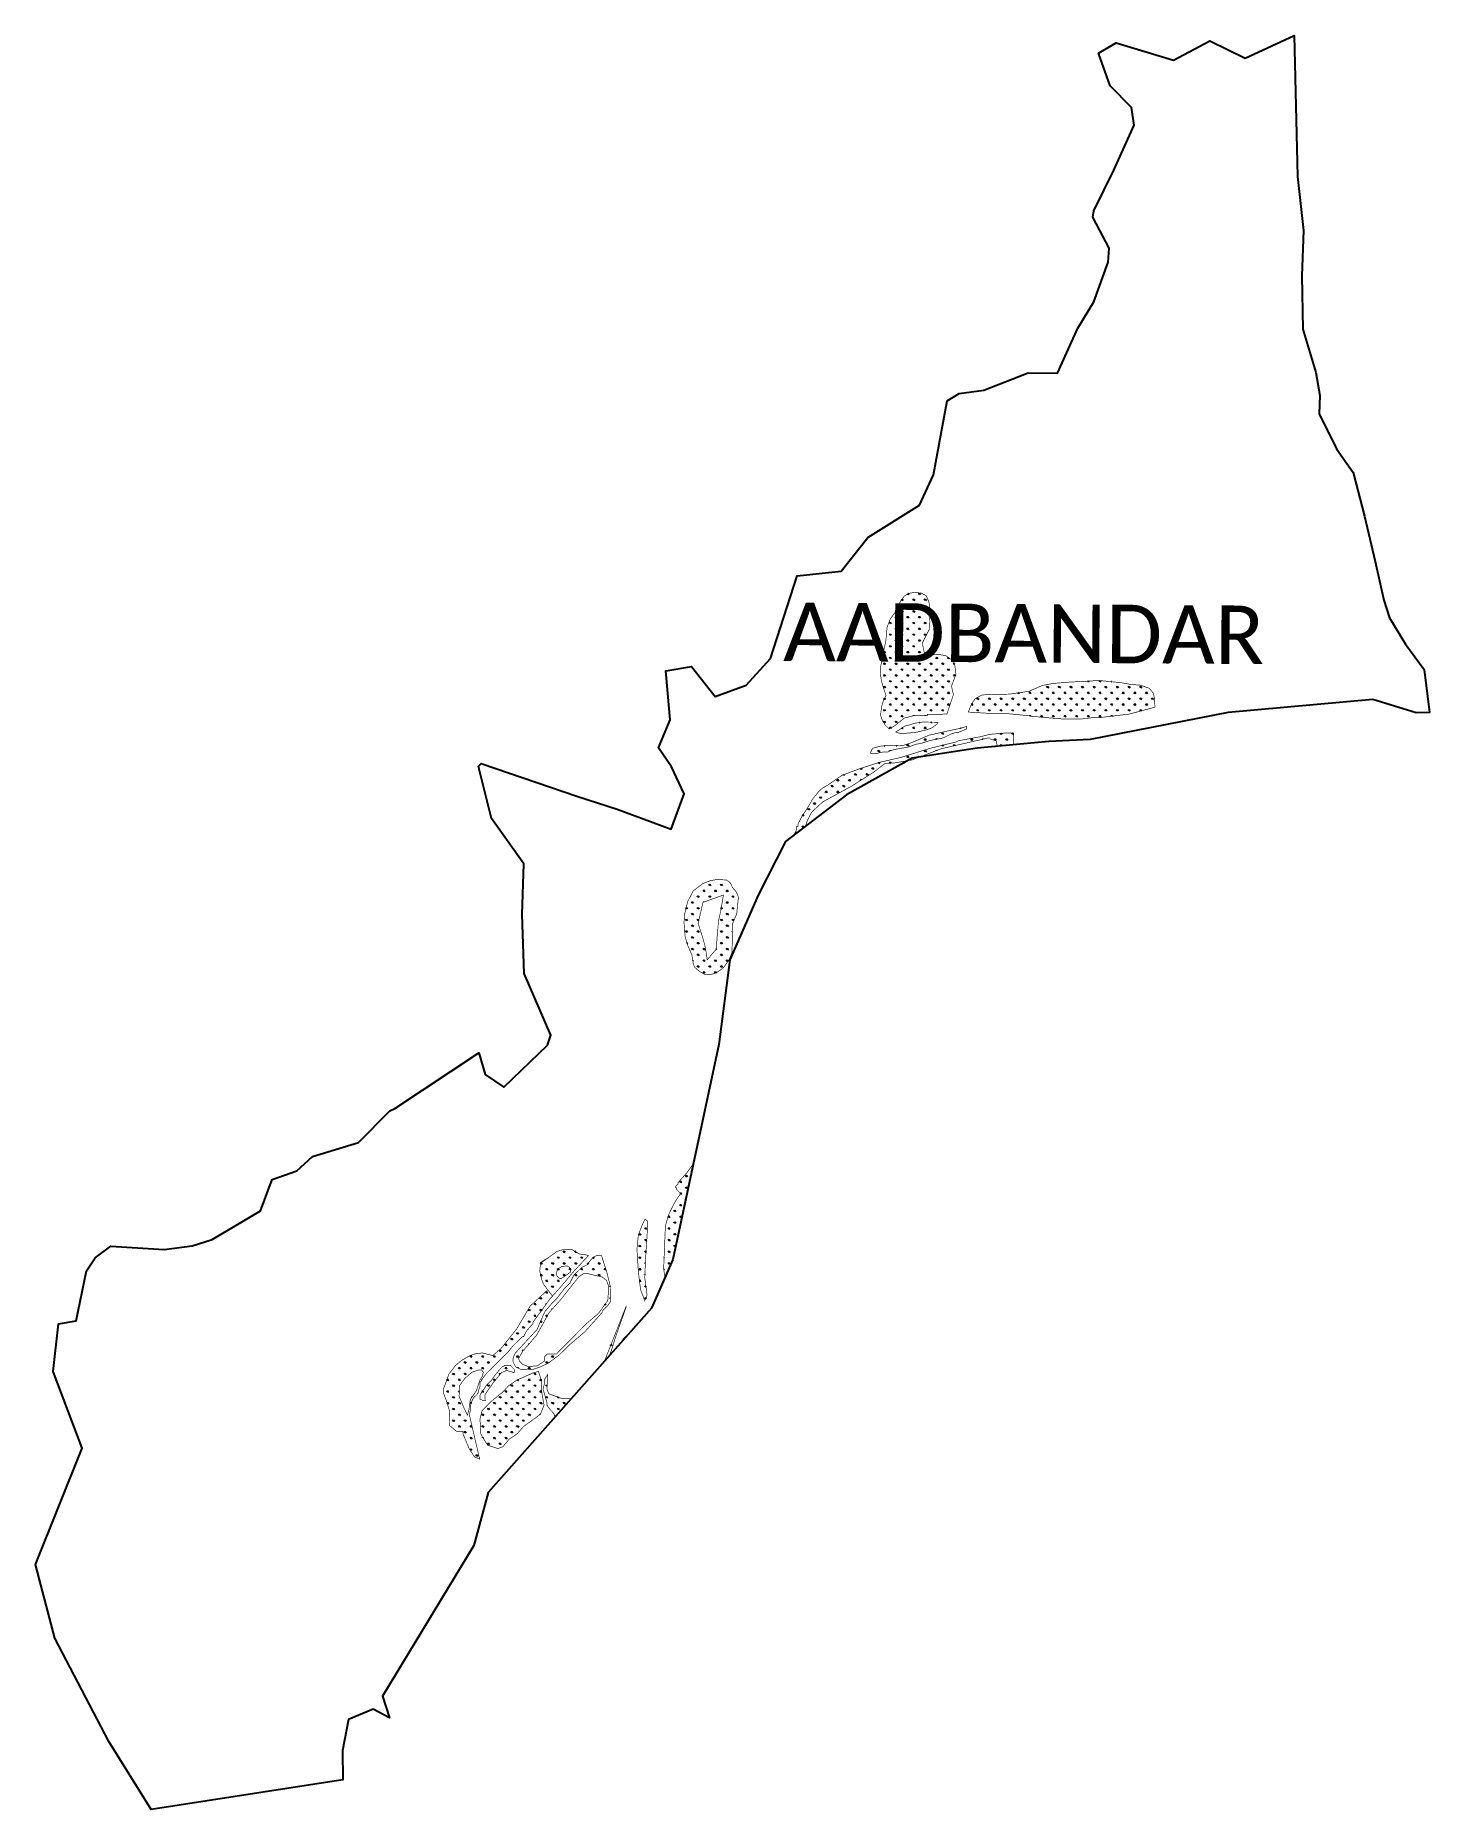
# Model space of a CAD drawing. Header units: metres. Extents: x 331806 to 336105, y 1791549 to 1797022.
import ezdxf

# ---------------------------------------------------------------- set-up
doc = ezdxf.new("R2010")
doc.units = ezdxf.units.M
doc.layers.add('MANGROOVES BUFFER ZONE', color=120, linetype='Continuous')
doc.layers.add('VILLAGE NAME', color=250, linetype='Continuous')

msp = doc.modelspace()

# ---------------------------------------------------------------- hatches: boundary and pattern name
at = {"layer": 'MANGROOVES BUFFER ZONE'}
h = msp.add_hatch(dxfattribs=at)
h.set_pattern_fill('GRASS', color=256)
h.paths.add_polyline_path([(334556.5, 1794923.5), (334556.5, 1794927.6), (334597, 1794927.3), (334617, 1794928.7), (334636.9, 1794988.3), (334630.9, 1795013.7), (334644.7, 1795051.5), (334640.8, 1795080.7), (334629.5, 1795097.1), (334613.2, 1795108.5), (334587, 1795112.8), (334568.5, 1795109.9), (334550.8, 1795100.4), (334540.9, 1795146.7), (334563, 1795190.8), (334564.2, 1795211.7), (334563.1, 1795265.5), (334559.9, 1795277.4), (334553.2, 1795292.9), (334537.8, 1795301.6), (334515.8, 1795303.4), (334497.6, 1795300.2), (334485.1, 1795292.1), (334476.9, 1795280.8), (334465.9, 1795263.8), (334456.9, 1795241.9), (334441.8, 1795220.8), (334432.4, 1795196.3), (334428.7, 1795155.6), (334418.6, 1795107.7), (334413, 1795077.2), (334411.8, 1795050.7), (334414.7, 1795031.4), (334422.1, 1795005.6), (334429, 1794985.6), (334421.1, 1794970.4), (334415.5, 1794951.8), (334412.1, 1794924.7), (334417.2, 1794909.2), (334426.8, 1794893.9), (334438.9, 1794882.1), (334455.2, 1794891.7), (334486.6, 1794916.5), (334516, 1794923.7)])
h = msp.add_hatch(dxfattribs=at)
h.set_pattern_fill('GRASS', color=256)
h.paths.add_polyline_path([(334809.7, 1794989.7), (334755.6, 1794988.7), (334724.6, 1794987.1), (334703.2, 1794975), (334691.3, 1794956.3), (334682.9, 1794934.4), (334742.8, 1794930.6), (334795.4, 1794930.3), (334839.9, 1794926), (334905.8, 1794918.7), (334973.4, 1794913.1), (335030.1, 1794912.8), (335062.5, 1794916.7), (335082.7, 1794916.6), (335179.9, 1794928.2), (335252.9, 1794948), (335258.3, 1794949.8), (335257.1, 1794976.3), (335253.2, 1794992.9), (335240.6, 1795007.8), (335212.7, 1795017.6), (335183.5, 1795019.5), (335154.3, 1795024.9), (335086.7, 1795031.8), (334992.7, 1795026.6), (334943.8, 1795022.5), (334911.5, 1795016.6), (334869.9, 1794998.5)])
h = msp.add_hatch(dxfattribs=at)
h.set_pattern_fill('GRASS', color=256)
h.paths.add_polyline_path([(334641.2, 1794870.4), (334649.3, 1794870.4), (334677.7, 1794882.4), (334677.8, 1794886.4), (334677.8, 1794889.9), (334651.5, 1794882.7), (334621.5, 1794876.4), (334593.7, 1794870.3), (334561.6, 1794863), (334534.3, 1794851.3), (334506, 1794839.3), (334479.8, 1794830.8), (334469, 1794830.1), (334447.4, 1794831.5), (334433.1, 1794831.6), (334409.7, 1794828.8), (334390, 1794823.2), (334385.9, 1794819.2), (334381.8, 1794811.1), (334381.8, 1794807.1), (334394, 1794807), (334398, 1794807), (334402.1, 1794807), (334418.3, 1794810.9), (334434.5, 1794810.8), (334442.6, 1794814.8), (334454.7, 1794818.8), (334499.3, 1794826.7), (334519.6, 1794834.7), (334539.9, 1794838.6), (334564.2, 1794846.6), (334584.5, 1794850.5), (334604.7, 1794854.4), (334621, 1794862.4), (334629.1, 1794866.4)])
h = msp.add_hatch(dxfattribs=at)
h.set_pattern_fill('GRASS', color=256)
h.paths.add_polyline_path([(334586.6, 1794897.8), (334588.8, 1794903.1), (334572.6, 1794903.2), (334564.5, 1794903.2), (334552.4, 1794903.3), (334540.2, 1794903.4), (334515.9, 1794899.5), (334503.7, 1794895.5), (334487.5, 1794891.5), (334475.3, 1794883.5), (334463.2, 1794875.5), (334459.4, 1794873), (334471.4, 1794868.9), (334496.4, 1794869.3), (334522.3, 1794872.3), (334553.3, 1794879.2), (334572.2, 1794886.3)])
h = msp.add_hatch(dxfattribs=at)
h.set_pattern_fill('GRASS', color=256)
h.paths.add_polyline_path([(334822.8, 1794869.4), (334795, 1794869.6), (334750.5, 1794865.8), (334718.1, 1794857.9), (334653.2, 1794846.1), (334645.1, 1794842.1), (334564.1, 1794822.3), (334474.9, 1794794.4), (334406, 1794778.6), (334345.1, 1794758.7), (334292.4, 1794738.8), (334251.8, 1794710.6), (334231.5, 1794698.6), (334219.2, 1794686.5), (334202.9, 1794666.4), (334186.6, 1794638.1), (334170.3, 1794613.9), (334158, 1794589.7), (334157.9, 1794581.6), (334153.9, 1794581.6), (334153.9, 1794573.5), (334149.8, 1794565.5), (334145.7, 1794557.4), (334145.7, 1794555.4), (334180.3, 1794581.8), (334187.1, 1794601.4), (334199.3, 1794625), (334233.9, 1794657.2), (334323.1, 1794705.9), (334388.4, 1794747.3), (334425, 1794775.1), (334455.7, 1794777.5), (334494.7, 1794784.2), (334509.3, 1794792.5), (334534.1, 1794796.2), (334599.5, 1794821.3), (334747.4, 1794855.1), (334752.3, 1794850.2), (334768.4, 1794845.8), (334772.5, 1794829), (334823, 1794833.8)])
h = msp.add_hatch(dxfattribs=at)
h.set_pattern_fill('GRASS', color=256)
h.paths.add_polyline_path([(333954.1, 1794193), (333956, 1794282.3), (333968.5, 1794311.6), (333973.8, 1794362.8), (333967.7, 1794378.8), (333959.8, 1794388.4), (333958.5, 1794388.4), (333958.5, 1794388.8), (333956.5, 1794392.5), (333956.5, 1794392.5), (333954.5, 1794392.5), (333954.5, 1794396.1), (333947.6, 1794408.8), (333937, 1794416.5), (333918.5, 1794417), (333901.8, 1794416.9), (333886.4, 1794413.9), (333864, 1794405.2), (333834.6, 1794382.7), (333817.1, 1794349.3), (333808.3, 1794312.3), (333806, 1794285.3), (333809.2, 1794243.4), (333815.1, 1794220.2), (333830.1, 1794185.7), (333834.4, 1794159.3), (333838.6, 1794147.2), (333854.9, 1794133.3), (333870.3, 1794125.1), (333882.2, 1794123.9), (333900.7, 1794127.6), (333912.9, 1794134.4), (333928.9, 1794147.1), (333944.7, 1794169.9)])
h.paths.add_polyline_path([(333905.4, 1794202.6), (333877.4, 1794170), (333875.5, 1794186.1), (333870.9, 1794211.8), (333864.1, 1794237), (333849.5, 1794282.8), (333864.6, 1794347.4), (333927.6, 1794369.9), (333920.5, 1794326.9), (333912.7, 1794291.6), (333908.6, 1794247.1)], flags=16)
h = msp.add_hatch(dxfattribs=at)
h.set_pattern_fill('GRASS', color=256)
h.paths.add_polyline_path([(333771.4, 1793245.6), (333834.3, 1793540.5), (333816.1, 1793514.7), (333787.6, 1793482.5), (333787.5, 1793478.4), (333779.9, 1793470.9), (333783.8, 1793461.1), (333796, 1793448.7), (333787.7, 1793438.3), (333774, 1793415.3), (333758.2, 1793382.9), (333748.6, 1793349.1), (333743.3, 1793219.8), (333746.4, 1793191.8), (333745.6, 1793186.4)])
h = msp.add_hatch(dxfattribs=at)
h.set_pattern_fill('GRASS', color=256)
h.paths.add_polyline_path([(333692.1, 1793320.1), (333694.4, 1793363.4), (333686, 1793370.1), (333677.6, 1793353.5), (333665.2, 1793321.2), (333660.9, 1793276.7), (333664.7, 1793216), (333668.5, 1793179.5), (333672.4, 1793151.2), (333680.4, 1793130.9), (333684.4, 1793118.7), (333689, 1793125.1), (333691.9, 1793135.5), (333689.6, 1793154.4), (333685, 1793189), (333687.3, 1793245.8)])
h = msp.add_hatch(dxfattribs=at)
h.set_pattern_fill('GRASS', color=256)
h.paths.add_polyline_path([(333229.9, 1792926.9), (333238.1, 1792934.9), (333262.5, 1792959.1), (333278.8, 1792979.3), (333307.3, 1793007.4), (333311.3, 1793007.4), (333319.5, 1793023.6), (333339.9, 1793047.7), (333339.9, 1793051.8), (333352.2, 1793067.9), (333392.9, 1793124.4), (333425.5, 1793160.6), (333466.3, 1793209), (333511.1, 1793257.3), (333503.7, 1793259.7), (333482.2, 1793262.6), (333473.1, 1793269), (333460.4, 1793275.8), (333434.6, 1793276.3), (333414.3, 1793270.5), (333390.4, 1793253.1), (333364, 1793236.7), (333361.1, 1793210.2), (333366.9, 1793184.2), (333373, 1793168.8), (333385.8, 1793151.9), (333331.5, 1793101.6), (333290.2, 1793031.7), (333242.3, 1792971.4), (333216.2, 1792949.1), (333184.1, 1792957.1), (333160.8, 1792954.1), (333143.9, 1792947.9), (333119.4, 1792933.8), (333100.4, 1792917.4), (333080.9, 1792891.9), (333074.5, 1792873.5), (333063.8, 1792845.2), (333064.5, 1792832.4), (333073.4, 1792808.8), (333082.3, 1792780.4), (333082.5, 1792752.1), (333083.2, 1792733.2), (333104.4, 1792715.4), (333124.5, 1792715.6), (333124, 1792708.6), (333143.1, 1792662.4), (333159.5, 1792636.7), (333175.7, 1792629.6), (333148, 1792749.2), (333144, 1792765.4), (333148.2, 1792785.7), (333148.3, 1792797.8), (333152.4, 1792809.9), (333156.5, 1792818), (333160.5, 1792822), (333168.7, 1792830.1), (333172.8, 1792838.1), (333172.8, 1792842.2), (333176.9, 1792854.3), (333177, 1792866.5), (333181.1, 1792870.5), (333185.1, 1792878.6), (333197.4, 1792894.7), (333217.7, 1792914.8)])
h.paths.add_polyline_path([(333182.2, 1792904.2), (333187.1, 1792897.6), (333184.4, 1792886), (333176.4, 1792872.7), (333165.7, 1792840.7), (333157.3, 1792828.2), (333150.6, 1792820.7), (333146.6, 1792809.5), (333142.6, 1792782), (333138.1, 1792765.1), (333127, 1792788.6), (333112.3, 1792823.8), (333114.6, 1792857.5), (333129.7, 1792878), (333151, 1792897.1), (333170.2, 1792904.2)], flags=16)
h.paths.add_polyline_path([(333419.8, 1793188.8), (333414.4, 1793194.6), (333412.2, 1793201.8), (333416.2, 1793216), (333429.6, 1793224.1), (333447, 1793225.8), (333454.6, 1793219.1), (333455.5, 1793206.2), (333426.5, 1793185.7)], flags=16)
h = msp.add_hatch(dxfattribs=at)
h.set_pattern_fill('GRASS', color=256)
h.paths.add_polyline_path([(333425.5, 1793160.6), (333466.3, 1793209), (333511.1, 1793257.3), (333503.7, 1793259.7), (333482.2, 1793262.6), (333473.1, 1793269), (333460.4, 1793275.8), (333434.6, 1793276.3), (333414.3, 1793270.5), (333363.7, 1793233.8), (333361.1, 1793210.2), (333366.9, 1793184.2), (333373, 1793168.8), (333400.4, 1793132.6)])
h.paths.add_polyline_path([(333150.6, 1792820.7), (333148.8, 1792815.8), (333157.3, 1792828.2)], flags=17)
h = msp.add_hatch(dxfattribs=at)
h.set_pattern_fill('GRASS', color=256)
h.paths.add_polyline_path([(333543.8, 1793070.9), (333554.6, 1793083.8), (333554.7, 1793087), (333570.9, 1793103.1), (333579.1, 1793115.2), (333579.3, 1793159.8), (333567.5, 1793208.4), (333551.5, 1793257.1), (333535.4, 1793257.2), (333527.2, 1793253.2), (333519.1, 1793245.1), (333506.9, 1793229), (333490.6, 1793221), (333466.2, 1793196.8), (333462.1, 1793188.8), (333453.9, 1793172.6), (333437.7, 1793156.5), (333413.2, 1793124.3), (333396.9, 1793108.1), (333376.5, 1793084), (333352.9, 1793029.7), (333285.4, 1792956.3), (333282.7, 1792950.9), (333278.6, 1792938.8), (333278.5, 1792930.7), (333286.5, 1792914.4), (333302.7, 1792906.2), (333339.1, 1792906), (333363.4, 1792914), (333387.8, 1792926), (333420.3, 1792950.1), (333452.9, 1792982.3), (333500.3, 1793022.6)])
h.paths.add_polyline_path([(333353, 1792917), (333376.2, 1792932.4), (333376.6, 1792945.9), (333384.3, 1792953.6), (333412.4, 1792953.6), (333505.9, 1793048.4), (333542.3, 1793079.3), (333570.9, 1793118.9), (333574.1, 1793162.2), (333566.8, 1793180.8), (333554.1, 1793191.3), (333507.3, 1793202.2), (333497.7, 1793203.1), (333481.3, 1793191.7), (333424.9, 1793120.6), (333390.3, 1793082), (333351.2, 1793011.5), (333308.4, 1792962.4), (333295.7, 1792939.7), (333298.9, 1792931.1), (333309.8, 1792921.1), (333325.2, 1792915.6)], flags=16)
h = msp.add_hatch(dxfattribs=at)
h.set_pattern_fill('GRASS', color=256)
h.paths.add_polyline_path([(333411.8, 1792763.3), (333458.5, 1792816), (333427.1, 1792817.2), (333389.1, 1792831.1), (333383.2, 1792845.8), (333385.8, 1792890.9), (333379.5, 1792881.5), (333375.4, 1792873.5), (333375.3, 1792861.3), (333371.2, 1792845.1), (333375.1, 1792833), (333383.1, 1792804.6), (333383, 1792796.5), (333395.1, 1792780.2), (333403.1, 1792772.1), (333407.1, 1792764), (333411.2, 1792764)])
h.paths.add_polyline_path([(333560.8, 1792931.6), (333575.1, 1792947.7), (333582.3, 1792965.4), (333594.7, 1793005.8), (333627.6, 1793098.8), (333627.6, 1793101.3)])
h = msp.add_hatch(dxfattribs=at)
h.set_pattern_fill('GRASS', color=256)
h.paths.add_polyline_path([(333274.4, 1792914.5), (333270.4, 1792918.6), (333266.3, 1792918.6), (333258.2, 1792918.6), (333254.2, 1792918.7), (333246.1, 1792914.7), (333237.9, 1792906.6), (333221.6, 1792886.5), (333213.5, 1792874.4), (333197.2, 1792858.3), (333180.9, 1792834.1), (333176.8, 1792826), (333176.7, 1792821.9), (333176.7, 1792817.9), (333176.7, 1792813.8), (333180.7, 1792813.8), (333184.8, 1792809.7), (333192.9, 1792809.7), (333192, 1792827.9), (333217.6, 1792865.7), (333243.7, 1792896.7), (333259.1, 1792903), (333273.5, 1792899.4), (333280.4, 1792896.3), (333282.4, 1792898.3), (333282.5, 1792906.4)])
h = msp.add_hatch(dxfattribs=at)
h.set_pattern_fill('GRASS', color=256)
h.paths.add_polyline_path([(333367.1, 1792837.1), (333367.2, 1792869.5), (333357.2, 1792900.1), (333338.9, 1792894.9), (333291, 1792873.5), (333264.8, 1792855.6), (333246.3, 1792835.8), (333213.3, 1792809.2), (333183.5, 1792779.8), (333176.8, 1792753.7), (333179.5, 1792706.3), (333199.8, 1792672.9), (333231.9, 1792662.1), (333247.7, 1792667.9), (333266.6, 1792691), (333291.9, 1792708.1), (333311.3, 1792730.2), (333363.2, 1792767.8), (333374.3, 1792796.1)])

# ---------------------------------------------------------------- linework, layer by layer
at = {"color": 3}
msp.add_lwpolyline([(335083.8, 1796966.9), (335139.1, 1796998.7), (335316, 1796945.7), (335427.4, 1797005.6), (335536.6, 1796951.3), (335688.2, 1797021.7), (335697.5, 1796586.3), (335716.3, 1796420), (335711.1, 1796280.4), (335714.7, 1796115.9), (335754.1, 1795982), (335766.7, 1795910.7), (335764.5, 1795854.8), (335818.2, 1795746.2), (335869.3, 1795673.5), (335905.1, 1795538.5), (335937.4, 1795398.5), (335964.2, 1795279.1), (335981.2, 1795225.4), (336030.8, 1795144.1), (336088.7, 1795065.9), (336105.1, 1794933.5), (336064.2, 1794932.5), (335930.2, 1794973.1), (335483.9, 1794932.8), (335058.9, 1794850.2), (334930.7, 1794844), (334709.6, 1794823), (334509.3, 1794792.5), (334307.6, 1794678.7), (334118.9, 1794535), (334035.2, 1794369.5), (333947.1, 1794169.9), (333913, 1793909), (333771.4, 1793245.6), (333706, 1793095.5), (333202, 1792526.3), (333157.8, 1792363.5), (332875.7, 1791898), (332898.1, 1791831.7), (332847, 1791857.8), (332771.5, 1791826.3), (332752.4, 1791730.9), (332754, 1791640), (332162.8, 1791548.5), (332032.6, 1791758.3), (331865.6, 1792077.1), (331806, 1792304.8), (331950.4, 1792663.6), (331860, 1792899.7), (331877.4, 1793046.7), (331931.8, 1793056.1), (331963.5, 1793210.8), (331989.9, 1793250.7), (332037.9, 1793286.8), (332202.9, 1793276.1), (332288.7, 1793287.1), (332350.5, 1793307.1), (332500.4, 1793395.8), (332536.2, 1793492.3), (332611.9, 1793519), (332660.8, 1793563.6), (332802.3, 1793606.1), (332898.8, 1793704.6), (332914.7, 1793711.6), (333173, 1793882.7), (333193.1, 1793815.9), (333250.5, 1793776.9), (333385.5, 1793906.8), (333395.4, 1793937.7), (333312.6, 1794128.3), (333306.6, 1794309.8), (333312.3, 1794466.5), (333212.8, 1794605.6), (333172.7, 1794766.7), (333180.7, 1794775.3), (333479, 1794673.6), (333599.6, 1794634.5), (333766.4, 1794573.5), (333806.7, 1794682.2), (333767.2, 1794765.3), (333727.6, 1794823.9), (333762.9, 1794910.1), (333750.2, 1795061.5), (333829.2, 1795074.7), (333902.6, 1794982.1), (333997.3, 1795017.5), (334072.5, 1795099.5), (334155, 1795355.1), (334290.2, 1795369.2), (334372.9, 1795472.6), (334532.4, 1795572.7), (334575.9, 1795666.5), (334618, 1795895), (334654.4, 1795917), (334730.7, 1795927.8), (334866.9, 1795980.6), (334958.1, 1795979.6), (335021, 1796118.5), (335069.9, 1796200.5), (335114.1, 1796322.2), (335117, 1796365.6), (335067, 1796461.7), (335069.6, 1796480.5), (335131.4, 1796606.1), (335194.6, 1796745.1), (335185.6, 1796799.1), (335120.2, 1796866.8), (335083.8, 1796966.9)], dxfattribs=at)
at = {"layer": 'MANGROOVES BUFFER ZONE', "const_width": 2}
for points in [[(334556.5, 1794923.5), (334556.5, 1794927.6), (334597, 1794927.3), (334617, 1794928.7), (334636.9, 1794988.3), (334630.9, 1795013.7), (334644.7, 1795051.5), (334640.8, 1795080.7), (334629.5, 1795097.1), (334613.2, 1795108.5), (334587, 1795112.8), (334568.5, 1795109.9), (334550.8, 1795100.4), (334540.9, 1795146.7), (334563, 1795190.8), (334564.2, 1795211.7), (334563.1, 1795265.5), (334559.9, 1795277.4), (334553.2, 1795292.9), (334537.8, 1795301.6), (334515.8, 1795303.4), (334497.6, 1795300.2), (334485.1, 1795292.1), (334476.9, 1795280.8), (334465.9, 1795263.8), (334456.9, 1795241.9), (334441.8, 1795220.8), (334432.4, 1795196.3), (334428.7, 1795155.6), (334418.6, 1795107.7), (334413, 1795077.2), (334411.8, 1795050.7), (334414.7, 1795031.4), (334422.1, 1795005.6), (334429, 1794985.6), (334421.1, 1794970.4), (334415.5, 1794951.8), (334412.1, 1794924.7), (334417.2, 1794909.2), (334426.8, 1794893.9), (334438.9, 1794882.1), (334455.2, 1794891.7), (334486.6, 1794916.5), (334516, 1794923.7), (334556.5, 1794923.5)], [(334809.7, 1794989.7), (334755.6, 1794988.7), (334724.6, 1794987.1), (334703.2, 1794975), (334691.3, 1794956.3), (334682.9, 1794934.4), (334742.8, 1794930.6), (334795.4, 1794930.3), (334839.9, 1794926), (334905.8, 1794918.7), (334973.4, 1794913.1), (335030.1, 1794912.8), (335062.5, 1794916.7), (335082.7, 1794916.6), (335179.9, 1794928.2), (335252.9, 1794948), (335258.3, 1794949.8), (335257.1, 1794976.3), (335253.2, 1794992.9), (335240.6, 1795007.8), (335212.7, 1795017.6), (335183.5, 1795019.5), (335154.3, 1795024.9), (335086.7, 1795031.8), (334992.7, 1795026.6), (334943.8, 1795022.5), (334911.5, 1795016.6), (334869.9, 1794998.5), (334809.7, 1794989.7)], [(334641.2, 1794870.4), (334649.3, 1794870.4), (334677.7, 1794882.4), (334677.8, 1794886.4), (334677.8, 1794889.9), (334651.5, 1794882.7), (334621.5, 1794876.4), (334593.7, 1794870.3), (334561.6, 1794863), (334534.3, 1794851.3), (334506, 1794839.3), (334479.8, 1794830.8), (334469, 1794830.1), (334447.4, 1794831.5), (334433.1, 1794831.6), (334409.7, 1794828.8), (334390, 1794823.2), (334385.9, 1794819.2), (334381.8, 1794811.1), (334381.8, 1794807.1), (334394, 1794807), (334398, 1794807), (334402.1, 1794807), (334418.3, 1794810.9), (334434.5, 1794810.8), (334442.6, 1794814.8), (334454.7, 1794818.8), (334499.3, 1794826.7), (334519.6, 1794834.7), (334539.9, 1794838.6), (334564.2, 1794846.6), (334584.5, 1794850.5), (334604.7, 1794854.4), (334621, 1794862.4), (334629.1, 1794866.4), (334641.2, 1794870.4)], [(334586.6, 1794897.8), (334588.8, 1794903.1), (334572.6, 1794903.2), (334564.5, 1794903.2), (334552.4, 1794903.3), (334540.2, 1794903.4), (334515.9, 1794899.5), (334503.7, 1794895.5), (334487.5, 1794891.5), (334475.3, 1794883.5), (334463.2, 1794875.5), (334459.4, 1794873), (334471.4, 1794868.9), (334496.4, 1794869.3), (334522.3, 1794872.3), (334553.3, 1794879.2), (334572.2, 1794886.3), (334586.6, 1794897.8)], [(333954.1, 1794193), (333956, 1794282.3), (333968.5, 1794311.6), (333973.8, 1794362.8), (333967.7, 1794378.8), (333959.8, 1794388.4), (333958.5, 1794388.4), (333958.5, 1794388.8), (333956.5, 1794392.5), (333956.5, 1794392.5), (333954.5, 1794392.5), (333954.5, 1794396.1), (333947.6, 1794408.8), (333937, 1794416.5), (333918.5, 1794417), (333901.8, 1794416.9), (333886.4, 1794413.9), (333864, 1794405.2), (333834.6, 1794382.7), (333817.1, 1794349.3), (333808.3, 1794312.3), (333806, 1794285.3), (333809.2, 1794243.4), (333815.1, 1794220.2), (333830.1, 1794185.7), (333834.4, 1794159.3), (333838.6, 1794147.2), (333854.9, 1794133.3), (333870.3, 1794125.1), (333882.2, 1794123.9), (333900.7, 1794127.6), (333912.9, 1794134.4), (333928.9, 1794147.1), (333944.7, 1794169.9), (333954.1, 1794193)], [(333905.4, 1794202.6), (333877.4, 1794170), (333875.5, 1794186.1), (333870.9, 1794211.8), (333864.1, 1794237), (333849.5, 1794282.8), (333864.6, 1794347.4), (333927.6, 1794369.9), (333920.5, 1794326.9), (333912.7, 1794291.6), (333908.6, 1794247.1), (333905.4, 1794202.6)], [(333692.1, 1793320.1), (333694.4, 1793363.4), (333686, 1793370.1), (333677.6, 1793353.5), (333665.2, 1793321.2), (333660.9, 1793276.7), (333664.7, 1793216), (333668.5, 1793179.5), (333672.4, 1793151.2), (333680.4, 1793130.9), (333684.4, 1793118.7), (333689, 1793125.1), (333691.9, 1793135.5), (333689.6, 1793154.4), (333685, 1793189), (333687.3, 1793245.8), (333692.1, 1793320.1)], [(333229.9, 1792926.9), (333238.1, 1792934.9), (333262.5, 1792959.1), (333278.8, 1792979.3), (333307.3, 1793007.4), (333311.3, 1793007.4), (333319.5, 1793023.6), (333339.9, 1793047.7), (333339.9, 1793051.8), (333352.2, 1793067.9), (333392.9, 1793124.4), (333425.5, 1793160.6), (333466.3, 1793209), (333511.1, 1793257.3), (333503.7, 1793259.7), (333482.2, 1793262.6), (333473.1, 1793269), (333460.4, 1793275.8), (333434.6, 1793276.3), (333414.3, 1793270.5), (333390.4, 1793253.1), (333364, 1793236.7), (333361.1, 1793210.2), (333366.9, 1793184.2), (333373, 1793168.8), (333385.8, 1793151.9), (333331.5, 1793101.6), (333290.2, 1793031.7), (333242.3, 1792971.4), (333216.2, 1792949.1), (333184.1, 1792957.1), (333160.8, 1792954.1), (333143.9, 1792947.9), (333119.4, 1792933.8), (333100.4, 1792917.4), (333080.9, 1792891.9), (333074.5, 1792873.5), (333063.8, 1792845.2), (333064.5, 1792832.4), (333073.4, 1792808.8), (333082.3, 1792780.4), (333082.5, 1792752.1), (333083.2, 1792733.2), (333104.4, 1792715.4), (333124.5, 1792715.6), (333124, 1792708.6), (333143.1, 1792662.4), (333159.5, 1792636.7), (333175.7, 1792629.6), (333148, 1792749.2), (333144, 1792765.4), (333148.2, 1792785.7), (333148.3, 1792797.8), (333152.4, 1792809.9), (333156.5, 1792818), (333160.5, 1792822), (333168.7, 1792830.1), (333172.8, 1792838.1), (333172.8, 1792842.2), (333176.9, 1792854.3), (333177, 1792866.5), (333181.1, 1792870.5), (333185.1, 1792878.6), (333197.4, 1792894.7), (333217.7, 1792914.8), (333229.9, 1792926.9)], [(333543.8, 1793070.9), (333554.6, 1793083.8), (333554.7, 1793087), (333570.9, 1793103.1), (333579.1, 1793115.2), (333579.3, 1793159.8), (333567.5, 1793208.4), (333551.5, 1793257.1), (333535.4, 1793257.2), (333527.2, 1793253.2), (333519.1, 1793245.1), (333506.9, 1793229), (333490.6, 1793221), (333466.2, 1793196.8), (333462.1, 1793188.8), (333453.9, 1793172.6), (333437.7, 1793156.5), (333413.2, 1793124.3), (333396.9, 1793108.1), (333376.5, 1793084), (333352.9, 1793029.7), (333285.4, 1792956.3), (333282.7, 1792950.9), (333278.6, 1792938.8), (333278.5, 1792930.7), (333286.5, 1792914.4), (333302.7, 1792906.2), (333339.1, 1792906), (333363.4, 1792914), (333387.8, 1792926), (333420.3, 1792950.1), (333452.9, 1792982.3), (333500.3, 1793022.6), (333543.8, 1793070.9)], [(333425.5, 1793160.6), (333466.3, 1793209), (333511.1, 1793257.3), (333503.7, 1793259.7), (333482.2, 1793262.6), (333473.1, 1793269), (333460.4, 1793275.8), (333434.6, 1793276.3), (333414.3, 1793270.5), (333363.7, 1793233.8), (333361.1, 1793210.2), (333366.9, 1793184.2), (333373, 1793168.8), (333400.4, 1793132.6), (333425.5, 1793160.6)], [(333353, 1792917), (333376.2, 1792932.4), (333376.6, 1792945.9), (333384.3, 1792953.6), (333412.4, 1792953.6), (333505.9, 1793048.4), (333542.3, 1793079.3), (333570.9, 1793118.9), (333574.1, 1793162.2), (333566.8, 1793180.8), (333554.1, 1793191.3), (333507.3, 1793202.2), (333497.7, 1793203.1), (333481.3, 1793191.7), (333424.9, 1793120.6), (333390.3, 1793082), (333351.2, 1793011.5), (333308.4, 1792962.4), (333295.7, 1792939.7), (333298.9, 1792931.1), (333309.8, 1792921.1), (333325.2, 1792915.6), (333353, 1792917)], [(333419.8, 1793188.8), (333414.4, 1793194.6), (333412.2, 1793201.8), (333416.2, 1793216), (333429.6, 1793224.1), (333447, 1793225.8), (333454.6, 1793219.1), (333455.5, 1793206.2), (333426.5, 1793185.7), (333419.8, 1793188.8)], [(333274.4, 1792914.5), (333270.4, 1792918.6), (333266.3, 1792918.6), (333258.2, 1792918.6), (333254.2, 1792918.7), (333246.1, 1792914.7), (333237.9, 1792906.6), (333221.6, 1792886.5), (333213.5, 1792874.4), (333197.2, 1792858.3), (333180.9, 1792834.1), (333176.8, 1792826), (333176.7, 1792821.9), (333176.7, 1792817.9), (333176.7, 1792813.8), (333180.7, 1792813.8), (333184.8, 1792809.7), (333192.9, 1792809.7), (333192, 1792827.9), (333217.6, 1792865.7), (333243.7, 1792896.7), (333259.1, 1792903), (333273.5, 1792899.4), (333280.4, 1792896.3), (333282.4, 1792898.3), (333282.5, 1792906.4), (333274.4, 1792914.5)], [(333182.2, 1792904.2), (333187.1, 1792897.6), (333184.4, 1792886), (333176.4, 1792872.7), (333165.7, 1792840.7), (333157.3, 1792828.2), (333150.6, 1792820.7), (333146.6, 1792809.5), (333142.6, 1792782), (333138.1, 1792765.1), (333127, 1792788.6), (333112.3, 1792823.8), (333114.6, 1792857.5), (333129.7, 1792878), (333151, 1792897.1), (333170.2, 1792904.2), (333182.2, 1792904.2)], [(333367.1, 1792837.1), (333367.2, 1792869.5), (333357.2, 1792900.1), (333338.9, 1792894.9), (333291, 1792873.5), (333264.8, 1792855.6), (333246.3, 1792835.8), (333213.3, 1792809.2), (333183.5, 1792779.8), (333176.8, 1792753.7), (333179.5, 1792706.3), (333199.8, 1792672.9), (333231.9, 1792662.1), (333247.7, 1792667.9), (333266.6, 1792691), (333291.9, 1792708.1), (333311.3, 1792730.2), (333363.2, 1792767.8), (333374.3, 1792796.1), (333367.1, 1792837.1)], [(333150.6, 1792820.7), (333148.8, 1792815.8), (333157.3, 1792828.2), (333150.6, 1792820.7)]]:
    msp.add_lwpolyline(points, close=True, dxfattribs=at)
for points in [[(334823, 1794833.8), (334822.8, 1794869.4), (334795, 1794869.6), (334750.5, 1794865.8), (334718.1, 1794857.9), (334653.2, 1794846.1), (334645.1, 1794842.1), (334564.1, 1794822.3), (334474.9, 1794794.4), (334406, 1794778.6), (334345.1, 1794758.7), (334292.4, 1794738.8), (334251.8, 1794710.6), (334231.5, 1794698.6), (334219.2, 1794686.5), (334202.9, 1794666.4), (334186.6, 1794638.1), (334170.3, 1794613.9), (334158, 1794589.7), (334157.9, 1794581.6), (334153.9, 1794581.6), (334153.9, 1794573.5), (334149.8, 1794565.5), (334145.7, 1794557.4), (334145.7, 1794555.4)], [(334180.3, 1794581.8), (334187.1, 1794601.4), (334199.3, 1794625), (334233.9, 1794657.2), (334323.1, 1794705.9), (334388.4, 1794747.3), (334425, 1794775.1), (334455.7, 1794777.5), (334509.3, 1794786.7), (334599.5, 1794821.3), (334747.4, 1794855.1), (334752.3, 1794850.2), (334768.4, 1794845.8), (334772.3, 1794829.7), (334772.3, 1794828.9)], [(333834.3, 1793540.5), (333816.1, 1793514.7), (333787.6, 1793482.5), (333787.5, 1793478.4), (333779.9, 1793470.9), (333783.8, 1793461.1), (333796, 1793448.7), (333787.7, 1793438.3), (333774, 1793415.3), (333758.2, 1793382.9), (333748.6, 1793349.1), (333743.3, 1793219.8), (333746.4, 1793191.8), (333745.6, 1793186.4)], [(333575.1, 1792947.7), (333582.3, 1792965.4), (333594.7, 1793005.8), (333627.6, 1793098.8), (333627.6, 1793101.3), (333560.8, 1792931.6)], [(333630, 1793009.7), (333627.1, 1793009.7), (333618.9, 1793001.7), (333611.5, 1792988.8)], [(333458.5, 1792816), (333427.1, 1792817.2), (333389.1, 1792831.1), (333383.2, 1792845.8), (333385.8, 1792890.9), (333379.5, 1792881.5), (333375.4, 1792873.5), (333375.3, 1792861.3), (333371.2, 1792845.1), (333375.1, 1792833), (333383.1, 1792804.6), (333383, 1792796.5), (333395.1, 1792780.2), (333403.1, 1792772.1), (333407.1, 1792764), (333411.2, 1792764), (333411.8, 1792763.3)]]:
    msp.add_lwpolyline(points, dxfattribs=at)

# ---------------------------------------------------------------- texts
at = {"layer": 'VILLAGE NAME', "insert": (334113, 1795272.5), "char_height": 180.345, "attachment_point": 1, "rotation": 359.6139}
msp.add_mtext_dynamic_manual_height_columns('{\\fCalibri|b0|i0|c0|p34;AADBANDAR}', width=1779.605, gutter_width=901.7, heights=[0], dxfattribs=at)

doc.saveas('drawing.dxf')
